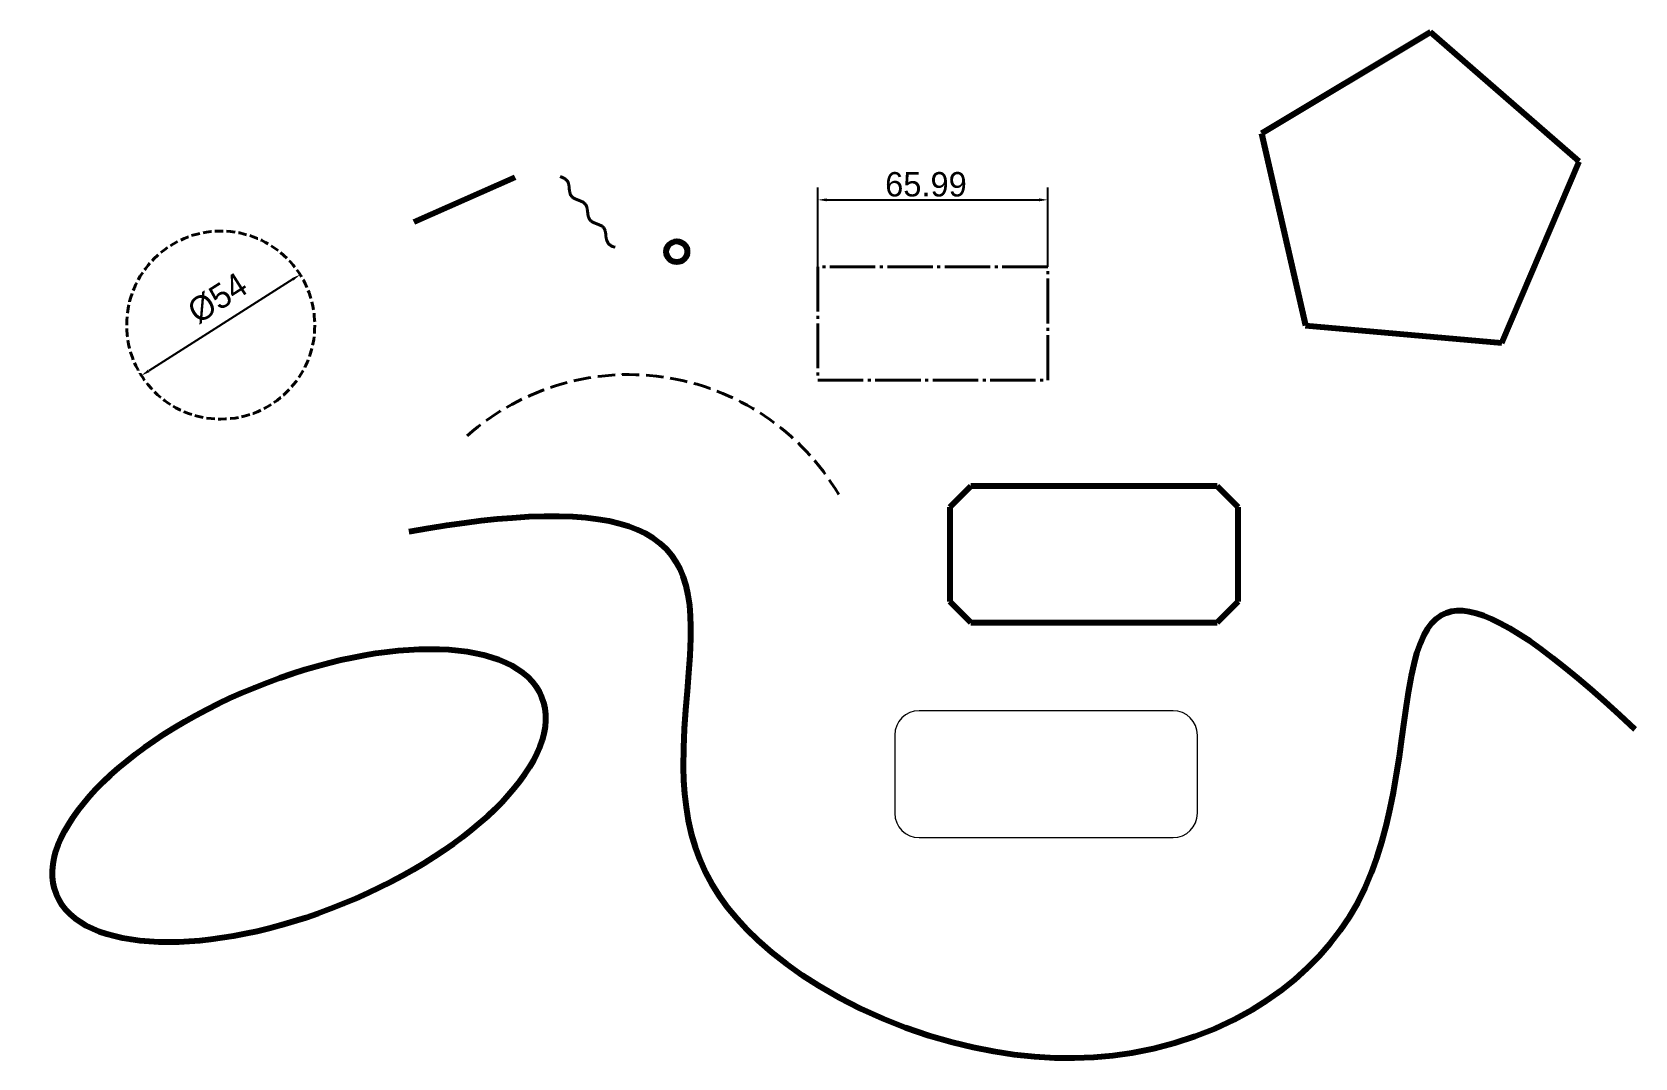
# Model space of a CAD drawing. Header units: millimetres. Extents: x -147 to 313, y -228 to 67.
import ezdxf

# ---------------------------------------------------------------- set-up
doc = ezdxf.new("R2010")
doc.units = ezdxf.units.MM
for name, pattern in [('CENTER_per2_scale0.856579', [16.275, 12.848684, -1.284868, 0.856579, -1.284868]), ('CENTER_per4_scale0.868289', [16.4975, 13.024342, -1.302434, 0.868289, -1.302434]), ('HIDDEN_per12_scale0.994366', [6.960562, 4.97183, -1.988732]), ('HIDDEN_per19_scale0.484703', [3.39292, 2.423514, -0.969406])]:
    doc.linetypes.add(name, pattern=pattern)
doc.styles.add('TextStyle_1', font='tflex_a', dxfattribs={"height": 7})
doc.dimstyles.new('DIM_ST_1', dxfattribs={"dimtxt": 7, "dimasz": 2.5, "dimexe": 0, "dimexo": 0, "dimgap": 1.75, "dimtad": 1, "dimdec": 4, "dimrnd": 0.0001, "dimdsep": 46, "dimtxsty": 'TextStyle_1', "dimsah": 1, "dimcen": 0.09, "dimazin": 0, "dimtfac": 1, "dimtdec": 0, "dimtmove": 0, "dimatfit": 0, "dimldrblk": 'NONE', "dimfxl": 1, "dimtvp": 1, "dimtolj": 1, "dimarcsym": 0})
doc.dimstyles.new('DIM_ST_2', dxfattribs={"dimtxt": 7, "dimasz": 2.5, "dimexe": 3.5, "dimexo": 0, "dimgap": 0.875, "dimtad": 1, "dimdec": 4, "dimrnd": 0.0001, "dimdsep": 46, "dimtxsty": 'TextStyle_1', "dimcen": 0.09, "dimazin": 0, "dimtfac": 1, "dimtdec": 0, "dimtmove": 0, "dimatfit": 0, "dimldrblk": 'NONE', "dimfxl": 1, "dimtvp": 1, "dimtolj": 1, "dimarcsym": 0})

# ---------------------------------------------------------------- blocks, each defined once
blk = doc.blocks.new('im1Линия_2')
at = {"color": 0, "lineweight": 40, "flags": 128}
blk.add_lwpolyline([(4.55, 25), (4.79, 24.91), (5.02, 24.82), (5.25, 24.73), (5.47, 24.63), (5.69, 24.53), (5.89, 24.41), (6.07, 24.29), (6.25, 24.15), (6.4, 24), (6.54, 23.84), (6.67, 23.66), (6.77, 23.47), (6.86, 23.27), (6.94, 23.06), (7, 22.83), (7.05, 22.6), (7.1, 22.36), (7.13, 22.12), (7.16, 21.87), (7.18, 21.62), (7.21, 21.37), (7.24, 21.12), (7.27, 20.87), (7.31, 20.63), (7.36, 20.4), (7.43, 20.18), (7.5, 19.96), (7.59, 19.76), (7.7, 19.57), (7.82, 19.4), (7.96, 19.24), (8.12, 19.09), (8.29, 18.95), (8.48, 18.82), (8.68, 18.71), (8.89, 18.6), (9.11, 18.5), (9.34, 18.41), (9.58, 18.32), (9.82, 18.23), (10.05, 18.15), (10.29, 18.06), (10.52, 17.96), (10.74, 17.87), (10.95, 17.76), (11.15, 17.64), (11.34, 17.52), (11.51, 17.38), (11.67, 17.23), (11.81, 17.07), (11.93, 16.89), (12.04, 16.7), (12.13, 16.5), (12.21, 16.29), (12.27, 16.07), (12.32, 15.84), (12.36, 15.6), (12.4, 15.35), (12.42, 15.1), (12.45, 14.85), (12.48, 14.6), (12.5, 14.35), (12.54, 14.1), (12.58, 13.86), (12.63, 13.63), (12.69, 13.41), (12.77, 13.2), (12.86, 13), (12.97, 12.81), (13.09, 12.63), (13.23, 12.47), (13.39, 12.32), (13.56, 12.18), (13.75, 12.06), (13.95, 11.94), (14.16, 11.83), (14.38, 11.74), (14.61, 11.64), (14.85, 11.55), (15.08, 11.47), (15.32, 11.38), (15.56, 11.29), (15.79, 11.2), (16.01, 11.1), (16.22, 10.99), (16.42, 10.88), (16.61, 10.75), (16.78, 10.61), (16.94, 10.46), (17.08, 10.3), (17.2, 10.13), (17.31, 9.94), (17.4, 9.74), (17.47, 9.52), (17.54, 9.3), (17.59, 9.07), (17.63, 8.83), (17.66, 8.58), (17.69, 8.33), (17.72, 8.08), (17.74, 7.83), (17.77, 7.58), (17.8, 7.34), (17.85, 7.1), (17.9, 6.87), (17.96, 6.64), (18.04, 6.43), (18.13, 6.23), (18.23, 6.04), (18.36, 5.86), (18.5, 5.7), (18.65, 5.55), (18.83, 5.41), (19.01, 5.29), (19.21, 5.17), (19.43, 5.07), (19.65, 4.97), (19.88, 4.88), (20.35, 4.7)], dxfattribs=at)
blk = doc.blocks.new('*D5')
at = {"color": 0, "lineweight": -2}
blk.add_line((-72.2, -4.48), (-113.54, -30.78), dxfattribs=at)
at = {"color": 0}
for points in [[(-71.98, -4.83), (-72.42, -4.13), (-70.09, -3.13)], [(-113.76, -30.43), (-113.32, -31.13), (-115.65, -32.13)]]:
    blk.add_solid(points, dxfattribs=at)
at = {"layer": 'Defpoints', "color": 0}
for p in [(-70.09, -3.13), (-113.54, -30.78)]:
    blk.add_point(p, dxfattribs=at)
at = {"color": 0, "insert": (-93.77, -9.9), "char_height": 7, "attachment_point": 5, "rotation": 32.4712, "style": 'TextStyle_1'}
blk.add_mtext('\\A1;%%c54{\\H0.5x;\\S^ ;} ', dxfattribs=at)
blk = doc.blocks.new('_None')
blk = doc.blocks.new('*D6')
at = {"color": 0, "lineweight": -2}
for p, q in [((78.56, -0.87), (78.56, 21.83)), ((144.55, -0.87), (144.55, 21.83)), ((81.06, 18.33), (142.05, 18.33))]:
    blk.add_line(p, q, dxfattribs=at)
at = {"color": 0}
for points in [[(81.06, 18.75), (81.06, 17.91), (78.56, 18.33)], [(142.05, 17.91), (142.05, 18.75), (144.55, 18.33)]]:
    blk.add_solid(points, dxfattribs=at)
at = {"layer": 'Defpoints', "color": 0}
for p in [(144.55, 18.33), (78.56, -0.87), (144.55, -0.87)]:
    blk.add_point(p, dxfattribs=at)
at = {"color": 0, "insert": (97.89, 19.21), "char_height": 7, "attachment_point": 7, "style": 'TextStyle_1'}
blk.add_mtext('\\A1;65.99{\\H0.5x;\\S^ ;}', dxfattribs=at)
blk = doc.blocks.new('Model')
at = {"color": 0, "linetype": 'Continuous', "lineweight": 80}
for p, q in [((254.42645, 66.51411), (205.89897, 37.39823)), ((297.11311, 29.35904), (254.42645, 66.51411)), ((205.89897, 37.39823), (218.59401, -17.75145)), ((274.96745, -22.71993), (297.11311, 29.35904)), ((-37.35, 12), (-8.35, 24.8)), ((218.59401, -17.75145), (274.96745, -22.71993)), ((122.49, -63.88), (116.49, -69.88)), ((193.2, -63.88), (122.49, -63.88)), ((199.2, -69.88), (193.2, -63.88)), ((116.49, -69.88), (116.49, -96.99)), ((199.2, -96.99), (199.2, -69.88)), ((116.49, -96.99), (122.49, -102.99)), ((193.2, -102.99), (199.2, -96.99)), ((122.49, -102.99), (193.2, -102.99))]:
    blk.add_line(p, q, dxfattribs=at)
at = {"color": 0, "linetype": 'CENTER_per4_scale0.868289', "lineweight": 40}
for p, q in [((144.55, -0.87), (78.56, -0.87)), ((78.56, -33.42), (144.55, -33.42))]:
    blk.add_line(p, q, dxfattribs=at)
at = {"color": 0, "linetype": 'CENTER_per2_scale0.856579', "lineweight": 40}
for p, q in [((78.56, -0.87), (78.56, -33.42)), ((144.55, -33.42), (144.55, -0.87))]:
    blk.add_line(p, q, dxfattribs=at)
at = {"color": 0, "linetype": 'Continuous', "lineweight": 5}
for p, q in [((180.55, -128.37), (107.66, -128.37)), ((100.66, -135.37), (100.66, -157.8)), ((187.55, -157.8), (187.55, -135.37)), ((107.66, -164.8), (180.55, -164.8))]:
    blk.add_line(p, q, dxfattribs=at)
at = {"color": 0, "lineweight": 80, "flags": 128}
blk.add_lwpolyline([(-38.74775, -76.8967), (-33.21448, -75.94115), (-27.93368, -75.1065), (-22.89966, -74.39057), (-18.10674, -73.79114), (-13.54921, -73.30602), (-9.22141, -72.93302), (-4.40795, -72.63434), (0.10365, -72.48473), (4.32271, -72.4806), (8.25853, -72.61834), (11.99237, -72.9014), (15.45091, -73.32461), (18.64402, -73.88414), (21.58161, -74.57618), (24.27357, -75.39689), (26.7298, -76.34245), (28.9602, -77.40904), (31.23318, -78.76313), (33.24184, -80.26295), (35.0007, -81.90289), (36.52428, -83.67734), (37.82711, -85.58069), (38.9237, -87.60732), (39.82859, -89.75163), (40.66136, -92.39455), (41.27603, -95.18109), (41.69564, -98.10233), (41.94327, -101.14936), (42.04196, -104.31327), (42.01479, -107.58515), (41.801, -112.46837), (41.44288, -117.53038), (41.00931, -122.74456), (40.56913, -128.08431), (40.19122, -133.52301), (39.94442, -139.03405), (39.8976, -144.59083), (40.0172, -148.42381), (40.28624, -152.25717), (40.7271, -156.08229), (41.36216, -159.89049), (42.21379, -163.67315), (43.30437, -167.4216), (44.65627, -171.12721), (46.29187, -174.78132), (48.12937, -178.19824), (50.25143, -181.55389), (52.64621, -184.8422), (55.2997, -188.05714), (58.19787, -191.19274), (61.32671, -194.24298), (65.29134, -197.72016), (69.53396, -201.06063), (74.03163, -204.25455), (78.76139, -207.29211), (84.66286, -210.69076), (90.82204, -213.83732), (97.2002, -216.7152), (103.75863, -219.30785), (110.45861, -221.59868), (117.26144, -223.57112), (123.13207, -224.99298), (129.02538, -226.15945), (134.91716, -227.06016), (140.78319, -227.68475), (146.59926, -228.02288), (152.24334, -228.0712), (157.80874, -227.8439), (163.28535, -227.34785), (168.66308, -226.5899), (174.92224, -225.35564), (181.00992, -223.77153), (186.90912, -221.84917), (192.60278, -219.60012), (198.0739, -217.03599), (203.30543, -214.16835), (207.57687, -211.48368), (211.64994, -208.59272), (215.514, -205.50271), (219.15838, -202.22091), (222.57243, -198.75456), (225.69102, -195.17748), (228.56705, -191.43623), (231.19045, -187.5377), (233.55111, -183.48873), (235.6832, -179.21167), (237.55277, -174.80992), (239.18412, -170.3098), (240.60158, -165.7376), (241.82945, -161.11962), (242.89206, -156.48217), (243.81371, -151.85154), (244.7208, -146.63114), (245.51296, -141.4921), (246.22586, -136.47304), (246.89518, -131.61255), (247.5566, -126.94922), (248.2458, -122.52164), (248.99847, -118.36842), (249.73716, -114.98975), (250.57566, -111.87654), (251.53787, -109.05464), (252.6477, -106.54992), (253.6579, -104.79187), (254.79012, -103.2666), (256.05658, -101.98734), (257.46953, -100.96734), (259.0412, -100.21982), (260.481, -99.81459), (262.04661, -99.61545), (263.74511, -99.63005), (265.58358, -99.86605), (267.5691, -100.33112), (269.70875, -101.03292), (272.00962, -101.97911), (274.4788, -103.17735), (277.1112, -104.62823), (279.92442, -106.34407), (282.92544, -108.33245), (286.12125, -110.60091), (289.51885, -113.15701), (293.12521, -116.00832), (296.72298, -118.97386), (300.51842, -122.2149), (304.51738, -125.73776), (308.72571, -129.54877), (313.14927, -133.65428)], dxfattribs=at)
at = {"color": 0, "linetype": 'HIDDEN_per19_scale0.484703', "lineweight": 40}
blk.add_circle((-92.87, -17.63), 27, dxfattribs=at)
at = {"color": 0, "linetype": 'Continuous', "lineweight": 80}
blk.add_circle((38.06, 3.44), 3.01, dxfattribs=at)
at = {"color": 0, "linetype": 'HIDDEN_per12_scale0.994366', "lineweight": 40}
blk.add_arc((24.26855, -101.81078), 69.96996, 30.5269424, 133.1223347, dxfattribs=at)
at = {"color": 0, "linetype": 'Continuous', "lineweight": 5}
for centre, start, end in [((107.66, -135.37), 90, 180), ((180.55, -135.37), 360, 90), ((107.66, -157.8), 180, 270), ((180.55, -157.8), 270, 0)]:
    blk.add_arc(centre, 7, start, end, dxfattribs=at)
at = {"color": 0, "linetype": 'Continuous', "lineweight": 80}
blk.add_ellipse((-70.39, -152.75), major_axis=(69.65, 28.38), ratio=0.446522012, dxfattribs=at)
blk.add_blockref('im1Линия_2', (0, 0))
dim = blk.add_linear_dim(base=(144.55, 18.33), p1=(78.56, -0.87), p2=(144.55, -0.87), text='<>{\\H0.5x;\\S^ ;}', dimstyle='DIM_ST_2')
dim.commit()
dim.dimension.update_dxf_attribs({"geometry": '*D6', "text_midpoint": (111.555, 18.33), "dimtype": 160})
dim = blk.add_diameter_dim_2p(p1=(-115.64886, -32.12564), p2=(-70.09114, -3.13436), text='<>{\\H0.5x;\\S^ ;} ', dimstyle='DIM_ST_1')
dim.commit()
dim.dimension.update_dxf_attribs({"geometry": '*D5', "text_midpoint": (-90.94953, -14.33359), "dimtype": 163})

msp = doc.modelspace()

# ---------------------------------------------------------------- block references
msp.add_blockref('Model', (0, 0))

doc.saveas('drawing.dxf')
